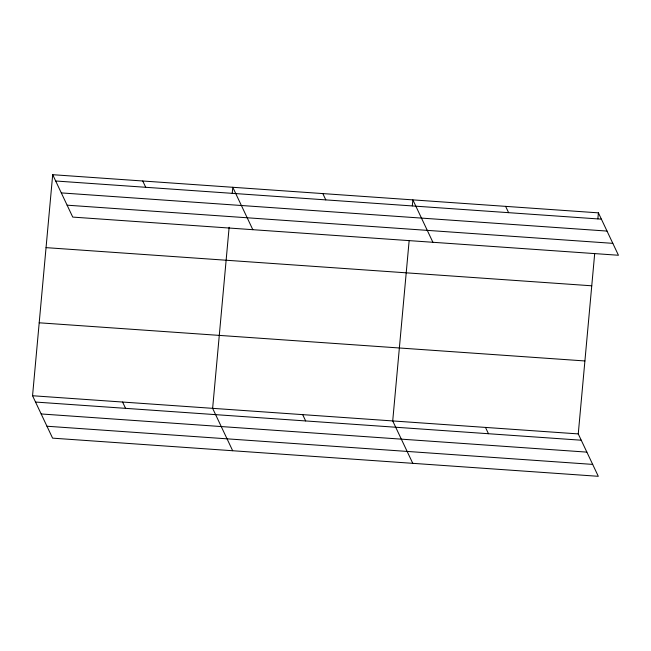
<?xml version="1.0" encoding="UTF-8"?>
<svg xmlns="http://www.w3.org/2000/svg" width="651" height="651" viewBox="0 0 651 651"><rect width="100%" height="100%" fill="white"/><g stroke="black" fill="none" stroke-linecap="round" stroke-linejoin="round"><path stroke-width="0.98" d="M594.672 253.825L578.259 433.908L598.302 476.304L52.593 438.147L32.55 395.743L52.698 174.696L598.407 212.853L618.45 255.257L72.741 217.092L52.698 174.696M229.136 227.256L212.633 408.34L232.676 450.736M232.236 193.282L232.781 187.285L252.824 229.689M409.129 240.846L392.716 420.928L412.767 463.333M412.319 205.871L412.864 199.881L432.907 242.278M597.862 218.85L598.407 212.853M55.677 180.994L601.386 219.159M61.308 192.908L607.017 231.072M67.11 205.179L612.819 243.344M46.05 247.64L591.759 285.797M39.198 322.798L584.907 360.955M32.55 395.743L578.259 433.908M35.528 402.049L581.237 440.214M41.159 413.963L586.868 452.12M46.962 426.234L592.67 464.399M505.632 206.367L508.618 212.674M485.491 427.422L488.47 433.721M322.823 193.583L325.801 199.89M302.674 414.638L305.661 420.937M142.74 180.986L145.718 187.293M122.591 402.041L125.57 408.348"/></g></svg>
